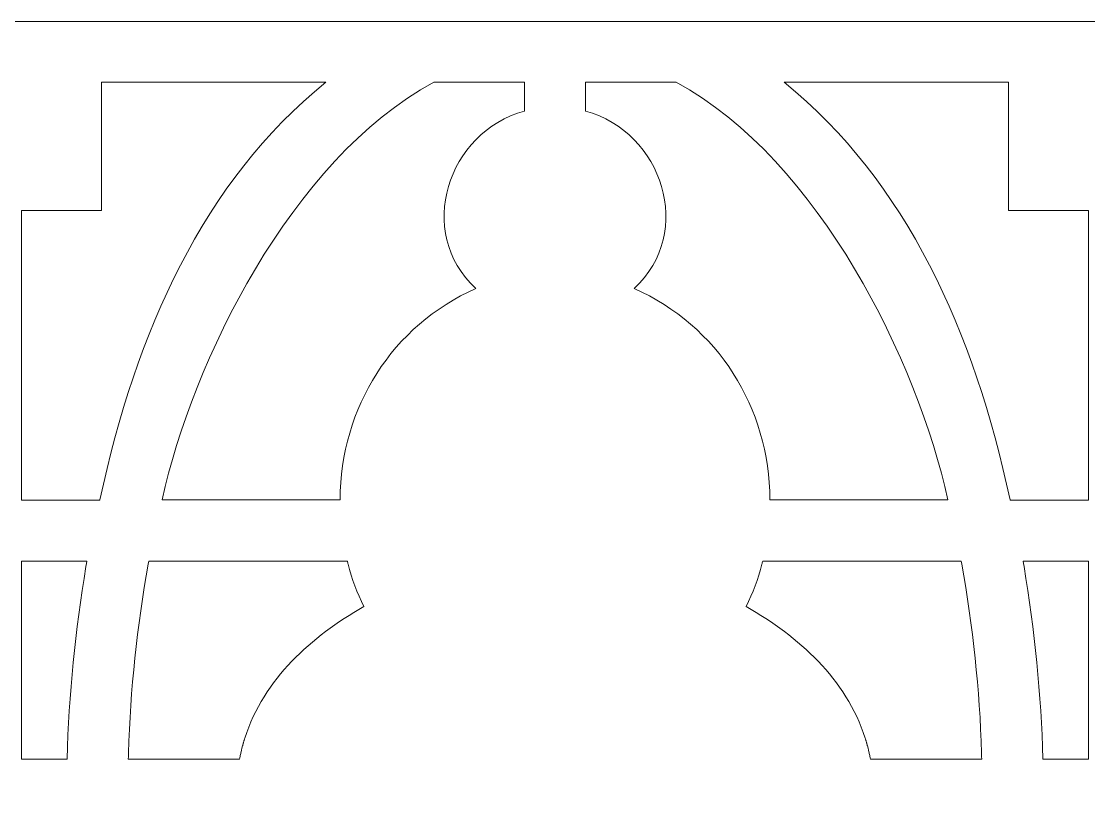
# Model space of a CAD drawing. Header units: centimetres. Extents: x -10 to 9.9, y -5 to 13.4.
# Drawn here: x 1.91 to 4.963, y 11.202 to 13.442 of the extents above; entities that cross this region are included whole.
import ezdxf

# ---------------------------------------------------------------- set-up
doc = ezdxf.new("R2010")
doc.units = ezdxf.units.CM
doc.header["$MEASUREMENT"] = 0
doc.layers.add('layer 1', color=7, linetype='Continuous')

msp = doc.modelspace()

# ---------------------------------------------------------------- linework, layer by layer
at = {"layer": 'layer 1', "color": 242, "lineweight": 9}
for points, knots in [([(0.17453, 13.44236), (0.17453, 13.44236), (0.34885, 13.44236), (0.34885, 13.44236), (0.34885, 13.44236), (0.34885, 13.44236), (9.75098, 13.44236), (9.75098, 13.44236), (9.75098, 13.44236), (9.75098, 13.44236), (9.9253, 13.44236), (9.9253, 13.44236), (9.9253, 13.44236), (9.9253, 13.44236), (9.9253, 13.26803), (9.9253, 13.26803), (9.9253, 13.26803), (9.9253, 13.26803), (9.9253, -4.82596), (9.9253, -4.82596), (9.9253, -4.82596), (9.9253, -4.82596), (9.9253, -5.00029), (9.9253, -5.00029), (9.9253, -5.00029), (9.9253, -5.00029), (9.75098, -5.00029), (9.75098, -5.00029), (9.75098, -5.00029), (9.75098, -5.00029), (0.34885, -5.00029), (0.34885, -5.00029), (0.34885, -5.00029), (0.34885, -5.00029), (0.17453, -5.00029), (0.17453, -5.00029), (0.17453, -5.00029), (0.17453, -5.00029), (0.17453, -4.82596), (0.17453, -4.82596), (0.17453, -4.82596), (0.17453, -4.82596), (0.17453, 13.26803), (0.17453, 13.26803), (0.17453, 13.26803), (0.17453, 13.26803), (0.17453, 13.44236), (0.17453, 13.44236)], [0, 0, 0, 0, 0.0769231, 0.0769231, 0.0769231, 0.0769231, 0.1538462, 0.1538462, 0.1538462, 0.1538462, 0.2307692, 0.2307692, 0.2307692, 0.2307692, 0.3076923, 0.3076923, 0.3076923, 0.3076923, 0.3846154, 0.3846154, 0.3846154, 0.3846154, 0.4615385, 0.4615385, 0.4615385, 0.4615385, 0.5384615, 0.5384615, 0.5384615, 0.5384615, 0.6153846, 0.6153846, 0.6153846, 0.6153846, 0.6923077, 0.6923077, 0.6923077, 0.6923077, 0.7692308, 0.7692308, 0.7692308, 0.7692308, 0.8461538, 0.8461538, 0.8461538, 0.8461538, 1, 1, 1, 1]), ([(2.78059, 13.26803), (2.78059, 13.26803), (2.13946, 13.26803), (2.13946, 13.26803), (2.13946, 13.26803), (2.13946, 13.26803), (2.13946, 12.90118), (2.13946, 12.90118), (2.13946, 12.90118), (2.13946, 12.90118), (2.1302, 12.90118), (2.1302, 12.90118), (2.1302, 12.90118), (2.1302, 12.90118), (1.91023, 12.90118), (1.91023, 12.90118), (1.91023, 12.90118), (1.91023, 12.90118), (1.91023, 12.07241), (1.91023, 12.07241), (1.91023, 12.07241), (1.91023, 12.07241), (2.13445, 12.07241), (2.13445, 12.07241), (2.13445, 12.07241), (2.13445, 12.07241), (2.13447, 12.07241), (2.13447, 12.07241), (2.13447, 12.07241), (2.13447, 12.07241), (2.1346, 12.07293), (2.1346, 12.07293), (2.1346, 12.07293), (2.1346, 12.07293), (2.13463, 12.07293), (2.13463, 12.07293), (2.13463, 12.07293), (2.13463, 12.07293), (2.13471, 12.07345), (2.13471, 12.07345), (2.13471, 12.07345), (2.13471, 12.07345), (2.13472, 12.07345), (2.13472, 12.07345), (2.13472, 12.07345), (2.13472, 12.07345), (2.13487, 12.07398), (2.13487, 12.07398), (2.13487, 12.07398), (2.23784, 12.55309), (2.43034, 12.9848), (2.78059, 13.26803)], [0, 0, 0, 0, 0.0714286, 0.0714286, 0.0714286, 0.0714286, 0.1428571, 0.1428571, 0.1428571, 0.1428571, 0.2142857, 0.2142857, 0.2142857, 0.2142857, 0.2857143, 0.2857143, 0.2857143, 0.2857143, 0.3571429, 0.3571429, 0.3571429, 0.3571429, 0.4285714, 0.4285714, 0.4285714, 0.4285714, 0.5, 0.5, 0.5, 0.5, 0.5714286, 0.5714286, 0.5714286, 0.5714286, 0.6428571, 0.6428571, 0.6428571, 0.6428571, 0.7142857, 0.7142857, 0.7142857, 0.7142857, 0.7857143, 0.7857143, 0.7857143, 0.7857143, 0.8571429, 0.8571429, 0.8571429, 0.8571429, 1, 1, 1, 1]), ([(3.34897, 13.26803), (3.34897, 13.26803), (3.08961, 13.26803), (3.08961, 13.26803), (3.08961, 13.26803), (2.67879, 13.04476), (2.39956, 12.46698), (2.31273, 12.07398), (2.31273, 12.07398), (2.31273, 12.07398), (2.82167, 12.07398), (2.82167, 12.07398), (2.82167, 12.07398), (2.82343, 12.33791), (2.9702, 12.57189), (3.21016, 12.67841), (3.21016, 12.67841), (3.21016, 12.67841), (3.21022, 12.67842), (3.21022, 12.67842), (3.21022, 12.67842), (3.03495, 12.83897), (3.12979, 13.12538), (3.34897, 13.18575), (3.34897, 13.18575), (3.34897, 13.18575), (3.34897, 13.26803), (3.34897, 13.26803)], [0, 0, 0, 0, 0.125, 0.125, 0.125, 0.125, 0.25, 0.25, 0.25, 0.25, 0.375, 0.375, 0.375, 0.375, 0.5, 0.5, 0.5, 0.5, 0.625, 0.625, 0.625, 0.625, 0.75, 0.75, 0.75, 0.75, 1, 1, 1, 1]), ([(3.78309, 13.26803), (3.78309, 13.26803), (3.52379, 13.26803), (3.52379, 13.26803), (3.52379, 13.26803), (3.52379, 13.26803), (3.52379, 13.18575), (3.52379, 13.18575), (3.52379, 13.18575), (3.74296, 13.12538), (3.83782, 12.83897), (3.66255, 12.67842), (3.66255, 12.67842), (3.66255, 12.67842), (3.66258, 12.67841), (3.66258, 12.67841), (3.66258, 12.67841), (3.90257, 12.57189), (4.04934, 12.33791), (4.05108, 12.07398), (4.05108, 12.07398), (4.05108, 12.07398), (4.56003, 12.07398), (4.56003, 12.07398), (4.56003, 12.07398), (4.4732, 12.46698), (4.19391, 13.04476), (3.78309, 13.26803)], [0, 0, 0, 0, 0.125, 0.125, 0.125, 0.125, 0.25, 0.25, 0.25, 0.25, 0.375, 0.375, 0.375, 0.375, 0.5, 0.5, 0.5, 0.5, 0.625, 0.625, 0.625, 0.625, 0.75, 0.75, 0.75, 0.75, 1, 1, 1, 1]), ([(4.73331, 13.26803), (4.73331, 13.26803), (4.09206, 13.26803), (4.09206, 13.26803), (4.09206, 13.26803), (4.44232, 12.9848), (4.63493, 12.55309), (4.73789, 12.07398), (4.73789, 12.07398), (4.73789, 12.07398), (4.73804, 12.07345), (4.73804, 12.07345), (4.73804, 12.07345), (4.73804, 12.07345), (4.73805, 12.07345), (4.73805, 12.07345), (4.73805, 12.07345), (4.73805, 12.07345), (4.73814, 12.07293), (4.73814, 12.07293), (4.73814, 12.07293), (4.73814, 12.07293), (4.73816, 12.07293), (4.73816, 12.07293), (4.73816, 12.07293), (4.73816, 12.07293), (4.7383, 12.07241), (4.7383, 12.07241), (4.7383, 12.07241), (4.7383, 12.07241), (4.73832, 12.07241), (4.73832, 12.07241), (4.73832, 12.07241), (4.73832, 12.07241), (4.96253, 12.07241), (4.96253, 12.07241), (4.96253, 12.07241), (4.96253, 12.07241), (4.96253, 12.90118), (4.96253, 12.90118), (4.96253, 12.90118), (4.96253, 12.90118), (4.74257, 12.90118), (4.74257, 12.90118), (4.74257, 12.90118), (4.74257, 12.90118), (4.73331, 12.90118), (4.73331, 12.90118), (4.73331, 12.90118), (4.73331, 12.90118), (4.73331, 13.26803), (4.73331, 13.26803)], [0, 0, 0, 0, 0.0714286, 0.0714286, 0.0714286, 0.0714286, 0.1428571, 0.1428571, 0.1428571, 0.1428571, 0.2142857, 0.2142857, 0.2142857, 0.2142857, 0.2857143, 0.2857143, 0.2857143, 0.2857143, 0.3571429, 0.3571429, 0.3571429, 0.3571429, 0.4285714, 0.4285714, 0.4285714, 0.4285714, 0.5, 0.5, 0.5, 0.5, 0.5714286, 0.5714286, 0.5714286, 0.5714286, 0.6428571, 0.6428571, 0.6428571, 0.6428571, 0.7142857, 0.7142857, 0.7142857, 0.7142857, 0.7857143, 0.7857143, 0.7857143, 0.7857143, 0.8571429, 0.8571429, 0.8571429, 0.8571429, 1, 1, 1, 1]), ([(1.91023, 11.33227), (1.91023, 11.33227), (1.91023, 11.3479), (1.91023, 11.3479), (1.91023, 11.3479), (1.91023, 11.3479), (1.91023, 11.3738), (1.91023, 11.3738), (1.91023, 11.3738), (1.91023, 11.3738), (1.91023, 11.39968), (1.91023, 11.39968), (1.91023, 11.39968), (1.91023, 11.39968), (1.91023, 11.42558), (1.91023, 11.42558), (1.91023, 11.42558), (1.91023, 11.42558), (1.91023, 11.45146), (1.91023, 11.45146), (1.91023, 11.45146), (1.91023, 11.45146), (1.91023, 11.47736), (1.91023, 11.47736), (1.91023, 11.47736), (1.91023, 11.47736), (1.91023, 11.50323), (1.91023, 11.50323), (1.91023, 11.50323), (1.91023, 11.50323), (1.91023, 11.52912), (1.91023, 11.52912), (1.91023, 11.52912), (1.91023, 11.52912), (1.91023, 11.55501), (1.91023, 11.55501), (1.91023, 11.55501), (1.91023, 11.55501), (1.91023, 11.5809), (1.91023, 11.5809), (1.91023, 11.5809), (1.91023, 11.5809), (1.91023, 11.60679), (1.91023, 11.60679), (1.91023, 11.60679), (1.91023, 11.60679), (1.91023, 11.63267), (1.91023, 11.63267), (1.91023, 11.63267), (1.91023, 11.63267), (1.91023, 11.65856), (1.91023, 11.65856), (1.91023, 11.65856), (1.91023, 11.65856), (1.91023, 11.68445), (1.91023, 11.68445), (1.91023, 11.68445), (1.91023, 11.68445), (1.91023, 11.71032), (1.91023, 11.71032), (1.91023, 11.71032), (1.91023, 11.71032), (1.91023, 11.73623), (1.91023, 11.73623), (1.91023, 11.73623), (1.91023, 11.73623), (1.91023, 11.7621), (1.91023, 11.7621), (1.91023, 11.7621), (1.91023, 11.7621), (1.91023, 11.788), (1.91023, 11.788), (1.91023, 11.788), (1.91023, 11.788), (1.91023, 11.81388), (1.91023, 11.81388), (1.91023, 11.81388), (1.91023, 11.81388), (1.91023, 11.83976), (1.91023, 11.83976), (1.91023, 11.83976), (1.91023, 11.83976), (1.91023, 11.86566), (1.91023, 11.86566), (1.91023, 11.86566), (1.91023, 11.86566), (1.91023, 11.89154), (1.91023, 11.89154), (1.91023, 11.89154), (1.91023, 11.89154), (1.91023, 11.89808), (1.91023, 11.89808), (1.91023, 11.89808), (1.91023, 11.89808), (2.09771, 11.89808), (2.09771, 11.89808), (2.09771, 11.89808), (2.09771, 11.89808), (2.09654, 11.89118), (2.09654, 11.89118), (2.09654, 11.89118), (2.09654, 11.89118), (2.09653, 11.89118), (2.09653, 11.89118), (2.09653, 11.89118), (2.09653, 11.89118), (2.09651, 11.89118), (2.09651, 11.89118), (2.09651, 11.89118), (2.09651, 11.89118), (2.09649, 11.89118), (2.09649, 11.89118), (2.09649, 11.89118), (2.09649, 11.89118), (2.09504, 11.88268), (2.09504, 11.88268), (2.09504, 11.88268), (2.09504, 11.88268), (2.09502, 11.88268), (2.09502, 11.88268), (2.09502, 11.88268), (2.09502, 11.88268), (2.095, 11.88268), (2.095, 11.88268), (2.095, 11.88268), (2.095, 11.88268), (2.09498, 11.88268), (2.09498, 11.88268), (2.09498, 11.88268), (2.06481, 11.70083), (2.04571, 11.51644), (2.04118, 11.33227), (2.04118, 11.33227), (2.04118, 11.33227), (2.04114, 11.33227), (2.04114, 11.33227), (2.04114, 11.33227), (2.04114, 11.33227), (1.91023, 11.33227), (1.91023, 11.33227)], [0, 0, 0, 0, 0.0277778, 0.0277778, 0.0277778, 0.0277778, 0.0555556, 0.0555556, 0.0555556, 0.0555556, 0.0833333, 0.0833333, 0.0833333, 0.0833333, 0.1111111, 0.1111111, 0.1111111, 0.1111111, 0.1388889, 0.1388889, 0.1388889, 0.1388889, 0.1666667, 0.1666667, 0.1666667, 0.1666667, 0.1944444, 0.1944444, 0.1944444, 0.1944444, 0.2222222, 0.2222222, 0.2222222, 0.2222222, 0.25, 0.25, 0.25, 0.25, 0.2777778, 0.2777778, 0.2777778, 0.2777778, 0.3055556, 0.3055556, 0.3055556, 0.3055556, 0.3333333, 0.3333333, 0.3333333, 0.3333333, 0.3611111, 0.3611111, 0.3611111, 0.3611111, 0.3888889, 0.3888889, 0.3888889, 0.3888889, 0.4166667, 0.4166667, 0.4166667, 0.4166667, 0.4444444, 0.4444444, 0.4444444, 0.4444444, 0.4722222, 0.4722222, 0.4722222, 0.4722222, 0.5, 0.5, 0.5, 0.5, 0.5277778, 0.5277778, 0.5277778, 0.5277778, 0.5555556, 0.5555556, 0.5555556, 0.5555556, 0.5833333, 0.5833333, 0.5833333, 0.5833333, 0.6111111, 0.6111111, 0.6111111, 0.6111111, 0.6388889, 0.6388889, 0.6388889, 0.6388889, 0.6666667, 0.6666667, 0.6666667, 0.6666667, 0.6944444, 0.6944444, 0.6944444, 0.6944444, 0.7222222, 0.7222222, 0.7222222, 0.7222222, 0.75, 0.75, 0.75, 0.75, 0.7777778, 0.7777778, 0.7777778, 0.7777778, 0.8055556, 0.8055556, 0.8055556, 0.8055556, 0.8333333, 0.8333333, 0.8333333, 0.8333333, 0.8611111, 0.8611111, 0.8611111, 0.8611111, 0.8888889, 0.8888889, 0.8888889, 0.8888889, 0.9166667, 0.9166667, 0.9166667, 0.9166667, 0.9444444, 0.9444444, 0.9444444, 0.9444444, 1, 1, 1, 1]), ([(2.88938, 11.76832), (2.73873, 11.68189), (2.60456, 11.5627), (2.54935, 11.39191), (2.54935, 11.39191), (2.54935, 11.39191), (2.54933, 11.39191), (2.54933, 11.39191), (2.54933, 11.39191), (2.54933, 11.39191), (2.5487, 11.38997), (2.5487, 11.38997), (2.5487, 11.38997), (2.5487, 11.38997), (2.54869, 11.38997), (2.54869, 11.38997), (2.54869, 11.38997), (2.54869, 11.38997), (2.54721, 11.38511), (2.54721, 11.38511), (2.54721, 11.38511), (2.54721, 11.38511), (2.5472, 11.38511), (2.5472, 11.38511), (2.5472, 11.38511), (2.5472, 11.38511), (2.54694, 11.38419), (2.54694, 11.38419), (2.54694, 11.38419), (2.54694, 11.38419), (2.54693, 11.38419), (2.54693, 11.38419), (2.54693, 11.38419), (2.54693, 11.38419), (2.54691, 11.38409), (2.54691, 11.38409), (2.54691, 11.38409), (2.54691, 11.38409), (2.54689, 11.38409), (2.54689, 11.38409), (2.54689, 11.38409), (2.54689, 11.38409), (2.54521, 11.3783), (2.54521, 11.3783), (2.54521, 11.3783), (2.54521, 11.3783), (2.54519, 11.3783), (2.54519, 11.3783), (2.54519, 11.3783), (2.54519, 11.3783), (2.54496, 11.37745), (2.54496, 11.37745), (2.54496, 11.37745), (2.54496, 11.37745), (2.54495, 11.37745), (2.54495, 11.37745), (2.54495, 11.37745), (2.54495, 11.37745), (2.54316, 11.37103), (2.54316, 11.37103), (2.54316, 11.37103), (2.54316, 11.37103), (2.54315, 11.37103), (2.54315, 11.37103), (2.54315, 11.37103), (2.54315, 11.37103), (2.54298, 11.37027), (2.54298, 11.37027), (2.54298, 11.37027), (2.54298, 11.37027), (2.54296, 11.37027), (2.54296, 11.37027), (2.54296, 11.37027), (2.54296, 11.37027), (2.54106, 11.36299), (2.54106, 11.36299), (2.54106, 11.36299), (2.54106, 11.36299), (2.54104, 11.36299), (2.54104, 11.36299), (2.54104, 11.36299), (2.54104, 11.36299), (2.54103, 11.36284), (2.54103, 11.36284), (2.54103, 11.36284), (2.54103, 11.36284), (2.54101, 11.36284), (2.54101, 11.36284), (2.54101, 11.36284), (2.54101, 11.36284), (2.53984, 11.35809), (2.53984, 11.35809), (2.53984, 11.35809), (2.53984, 11.35809), (2.53983, 11.35809), (2.53983, 11.35809), (2.53983, 11.35809), (2.53983, 11.35809), (2.53964, 11.35718), (2.53964, 11.35718), (2.53964, 11.35718), (2.53964, 11.35718), (2.53962, 11.35718), (2.53962, 11.35718), (2.53962, 11.35718), (2.53962, 11.35718), (2.53771, 11.34892), (2.53771, 11.34892), (2.53771, 11.34892), (2.53771, 11.34892), (2.53769, 11.34892), (2.53769, 11.34892), (2.53769, 11.34892), (2.53769, 11.34892), (2.53751, 11.34803), (2.53751, 11.34803), (2.53751, 11.34803), (2.53751, 11.34803), (2.53749, 11.34803), (2.53749, 11.34803), (2.53749, 11.34803), (2.53749, 11.34803), (2.53636, 11.34256), (2.53636, 11.34256), (2.53636, 11.34256), (2.53636, 11.34256), (2.53634, 11.34256), (2.53634, 11.34256), (2.53634, 11.34256), (2.53634, 11.34256), (2.53618, 11.34169), (2.53618, 11.34169), (2.53618, 11.34169), (2.53618, 11.34169), (2.53616, 11.34169), (2.53616, 11.34169), (2.53616, 11.34169), (2.53616, 11.34169), (2.53595, 11.34062), (2.53595, 11.34062), (2.53595, 11.34062), (2.53595, 11.34062), (2.53593, 11.34062), (2.53593, 11.34062), (2.53593, 11.34062), (2.53593, 11.34062), (2.53489, 11.33526), (2.53489, 11.33526), (2.53489, 11.33526), (2.53489, 11.33526), (2.53488, 11.33526), (2.53488, 11.33526), (2.53488, 11.33526), (2.53488, 11.33526), (2.5343, 11.33227), (2.5343, 11.33227), (2.5343, 11.33227), (2.5343, 11.33227), (2.53428, 11.33227), (2.53428, 11.33227), (2.53428, 11.33227), (2.53428, 11.33227), (2.53426, 11.33227), (2.53426, 11.33227), (2.53426, 11.33227), (2.53426, 11.33227), (2.21603, 11.33227), (2.21603, 11.33227), (2.21603, 11.33227), (2.21603, 11.33227), (2.21622, 11.33988), (2.21622, 11.33988), (2.21622, 11.33988), (2.21622, 11.33988), (2.21624, 11.33988), (2.21624, 11.33988), (2.21624, 11.33988), (2.21624, 11.33988), (2.21626, 11.33988), (2.21626, 11.33988), (2.21626, 11.33988), (2.21626, 11.33988), (2.21626, 11.3399), (2.21626, 11.3399), (2.21626, 11.3399), (2.21626, 11.3399), (2.21646, 11.34912), (2.21646, 11.34912), (2.21646, 11.34912), (2.21646, 11.34912), (2.21648, 11.34912), (2.21648, 11.34912), (2.21648, 11.34912), (2.21648, 11.34912), (2.2165, 11.34912), (2.2165, 11.34912), (2.2165, 11.34912), (2.2165, 11.34912), (2.2165, 11.34915), (2.2165, 11.34915), (2.2165, 11.34915), (2.22166, 11.5307), (2.24142, 11.71188), (2.27299, 11.88961), (2.27299, 11.88961), (2.27299, 11.88961), (2.273, 11.88961), (2.273, 11.88961), (2.273, 11.88961), (2.273, 11.88961), (2.27301, 11.88961), (2.27301, 11.88961), (2.27301, 11.88961), (2.27301, 11.88961), (2.27303, 11.88961), (2.27303, 11.88961), (2.27303, 11.88961), (2.27303, 11.88961), (2.27452, 11.89808), (2.27452, 11.89808), (2.27452, 11.89808), (2.27452, 11.89808), (2.27454, 11.89808), (2.27454, 11.89808), (2.27454, 11.89808), (2.27454, 11.89808), (2.27455, 11.89808), (2.27455, 11.89808), (2.27455, 11.89808), (2.27455, 11.89808), (2.27457, 11.89808), (2.27457, 11.89808), (2.27457, 11.89808), (2.27457, 11.89808), (2.84245, 11.89808), (2.84245, 11.89808), (2.84245, 11.89808), (2.84245, 11.89808), (2.84247, 11.89808), (2.84247, 11.89808), (2.84247, 11.89808), (2.84247, 11.89808), (2.84304, 11.89594), (2.84304, 11.89594), (2.84304, 11.89594), (2.84304, 11.89594), (2.84305, 11.89594), (2.84305, 11.89594), (2.84305, 11.89594), (2.84305, 11.89594), (2.84355, 11.8938), (2.84355, 11.8938), (2.84355, 11.8938), (2.84355, 11.8938), (2.84356, 11.8938), (2.84356, 11.8938), (2.84356, 11.8938), (2.84356, 11.8938), (2.84413, 11.89167), (2.84413, 11.89167), (2.84413, 11.89167), (2.84413, 11.89167), (2.84415, 11.89167), (2.84415, 11.89167), (2.84415, 11.89167), (2.84415, 11.89167), (2.84465, 11.88958), (2.84465, 11.88958), (2.84465, 11.88958), (2.84465, 11.88958), (2.84467, 11.88958), (2.84467, 11.88958), (2.84467, 11.88958), (2.85548, 11.84802), (2.87072, 11.80713), (2.88938, 11.76832)], [0, 0, 0, 0, 0.0142857, 0.0142857, 0.0142857, 0.0142857, 0.0285714, 0.0285714, 0.0285714, 0.0285714, 0.0428571, 0.0428571, 0.0428571, 0.0428571, 0.0571429, 0.0571429, 0.0571429, 0.0571429, 0.0714286, 0.0714286, 0.0714286, 0.0714286, 0.0857143, 0.0857143, 0.0857143, 0.0857143, 0.1, 0.1, 0.1, 0.1, 0.1142857, 0.1142857, 0.1142857, 0.1142857, 0.1285714, 0.1285714, 0.1285714, 0.1285714, 0.1428571, 0.1428571, 0.1428571, 0.1428571, 0.1571429, 0.1571429, 0.1571429, 0.1571429, 0.1714286, 0.1714286, 0.1714286, 0.1714286, 0.1857143, 0.1857143, 0.1857143, 0.1857143, 0.2, 0.2, 0.2, 0.2, 0.2142857, 0.2142857, 0.2142857, 0.2142857, 0.2285714, 0.2285714, 0.2285714, 0.2285714, 0.2428571, 0.2428571, 0.2428571, 0.2428571, 0.2571429, 0.2571429, 0.2571429, 0.2571429, 0.2714286, 0.2714286, 0.2714286, 0.2714286, 0.2857143, 0.2857143, 0.2857143, 0.2857143, 0.3, 0.3, 0.3, 0.3, 0.3142857, 0.3142857, 0.3142857, 0.3142857, 0.3285714, 0.3285714, 0.3285714, 0.3285714, 0.3428571, 0.3428571, 0.3428571, 0.3428571, 0.3571429, 0.3571429, 0.3571429, 0.3571429, 0.3714286, 0.3714286, 0.3714286, 0.3714286, 0.3857143, 0.3857143, 0.3857143, 0.3857143, 0.4, 0.4, 0.4, 0.4, 0.4142857, 0.4142857, 0.4142857, 0.4142857, 0.4285714, 0.4285714, 0.4285714, 0.4285714, 0.4428571, 0.4428571, 0.4428571, 0.4428571, 0.4571429, 0.4571429, 0.4571429, 0.4571429, 0.4714286, 0.4714286, 0.4714286, 0.4714286, 0.4857143, 0.4857143, 0.4857143, 0.4857143, 0.5, 0.5, 0.5, 0.5, 0.5142857, 0.5142857, 0.5142857, 0.5142857, 0.5285714, 0.5285714, 0.5285714, 0.5285714, 0.5428571, 0.5428571, 0.5428571, 0.5428571, 0.5571429, 0.5571429, 0.5571429, 0.5571429, 0.5714286, 0.5714286, 0.5714286, 0.5714286, 0.5857143, 0.5857143, 0.5857143, 0.5857143, 0.6, 0.6, 0.6, 0.6, 0.6142857, 0.6142857, 0.6142857, 0.6142857, 0.6285714, 0.6285714, 0.6285714, 0.6285714, 0.6428571, 0.6428571, 0.6428571, 0.6428571, 0.6571429, 0.6571429, 0.6571429, 0.6571429, 0.6714286, 0.6714286, 0.6714286, 0.6714286, 0.6857143, 0.6857143, 0.6857143, 0.6857143, 0.7, 0.7, 0.7, 0.7, 0.7142857, 0.7142857, 0.7142857, 0.7142857, 0.7285714, 0.7285714, 0.7285714, 0.7285714, 0.7428571, 0.7428571, 0.7428571, 0.7428571, 0.7571429, 0.7571429, 0.7571429, 0.7571429, 0.7714286, 0.7714286, 0.7714286, 0.7714286, 0.7857143, 0.7857143, 0.7857143, 0.7857143, 0.8, 0.8, 0.8, 0.8, 0.8142857, 0.8142857, 0.8142857, 0.8142857, 0.8285714, 0.8285714, 0.8285714, 0.8285714, 0.8428571, 0.8428571, 0.8428571, 0.8428571, 0.8571429, 0.8571429, 0.8571429, 0.8571429, 0.8714286, 0.8714286, 0.8714286, 0.8714286, 0.8857143, 0.8857143, 0.8857143, 0.8857143, 0.9, 0.9, 0.9, 0.9, 0.9142857, 0.9142857, 0.9142857, 0.9142857, 0.9285714, 0.9285714, 0.9285714, 0.9285714, 0.9428571, 0.9428571, 0.9428571, 0.9428571, 0.9571429, 0.9571429, 0.9571429, 0.9571429, 0.9714286, 0.9714286, 0.9714286, 0.9714286, 1, 1, 1, 1]), ([(3.98339, 11.76832), (4.13403, 11.68189), (4.2682, 11.5627), (4.32342, 11.39191), (4.32342, 11.39191), (4.32342, 11.39191), (4.32344, 11.39191), (4.32344, 11.39191), (4.32344, 11.39191), (4.32344, 11.39191), (4.32407, 11.38997), (4.32407, 11.38997), (4.32407, 11.38997), (4.32407, 11.38997), (4.32408, 11.38997), (4.32408, 11.38997), (4.32408, 11.38997), (4.32408, 11.38997), (4.32554, 11.38511), (4.32554, 11.38511), (4.32554, 11.38511), (4.32554, 11.38511), (4.32556, 11.38511), (4.32556, 11.38511), (4.32556, 11.38511), (4.32556, 11.38511), (4.32583, 11.38419), (4.32583, 11.38419), (4.32583, 11.38419), (4.32583, 11.38419), (4.32584, 11.38419), (4.32584, 11.38419), (4.32584, 11.38419), (4.32584, 11.38419), (4.32586, 11.38409), (4.32586, 11.38409), (4.32586, 11.38409), (4.32586, 11.38409), (4.32588, 11.38409), (4.32588, 11.38409), (4.32588, 11.38409), (4.32588, 11.38409), (4.32755, 11.3783), (4.32755, 11.3783), (4.32755, 11.3783), (4.32755, 11.3783), (4.32756, 11.3783), (4.32756, 11.3783), (4.32756, 11.3783), (4.32756, 11.3783), (4.32778, 11.37745), (4.32778, 11.37745), (4.32778, 11.37745), (4.32778, 11.37745), (4.3278, 11.37745), (4.3278, 11.37745), (4.3278, 11.37745), (4.3278, 11.37745), (4.32958, 11.37103), (4.32958, 11.37103), (4.32958, 11.37103), (4.32958, 11.37103), (4.3296, 11.37103), (4.3296, 11.37103), (4.3296, 11.37103), (4.3296, 11.37103), (4.32977, 11.37027), (4.32977, 11.37027), (4.32977, 11.37027), (4.32977, 11.37027), (4.32979, 11.37027), (4.32979, 11.37027), (4.32979, 11.37027), (4.32979, 11.37027), (4.33171, 11.36299), (4.33171, 11.36299), (4.33171, 11.36299), (4.33171, 11.36299), (4.33172, 11.36299), (4.33172, 11.36299), (4.33172, 11.36299), (4.33172, 11.36299), (4.33173, 11.36284), (4.33173, 11.36284), (4.33173, 11.36284), (4.33173, 11.36284), (4.33175, 11.36284), (4.33175, 11.36284), (4.33175, 11.36284), (4.33175, 11.36284), (4.33291, 11.35809), (4.33291, 11.35809), (4.33291, 11.35809), (4.33291, 11.35809), (4.33293, 11.35809), (4.33293, 11.35809), (4.33293, 11.35809), (4.33293, 11.35809), (4.33313, 11.35718), (4.33313, 11.35718), (4.33313, 11.35718), (4.33313, 11.35718), (4.33315, 11.35718), (4.33315, 11.35718), (4.33315, 11.35718), (4.33315, 11.35718), (4.33503, 11.34892), (4.33503, 11.34892), (4.33503, 11.34892), (4.33503, 11.34892), (4.33505, 11.34892), (4.33505, 11.34892), (4.33505, 11.34892), (4.33505, 11.34892), (4.33525, 11.34803), (4.33525, 11.34803), (4.33525, 11.34803), (4.33525, 11.34803), (4.33526, 11.34803), (4.33526, 11.34803), (4.33526, 11.34803), (4.33526, 11.34803), (4.33639, 11.34256), (4.33639, 11.34256), (4.33639, 11.34256), (4.33639, 11.34256), (4.33641, 11.34256), (4.33641, 11.34256), (4.33641, 11.34256), (4.33641, 11.34256), (4.33657, 11.34169), (4.33657, 11.34169), (4.33657, 11.34169), (4.33657, 11.34169), (4.33659, 11.34169), (4.33659, 11.34169), (4.33659, 11.34169), (4.33659, 11.34169), (4.3368, 11.34062), (4.3368, 11.34062), (4.3368, 11.34062), (4.3368, 11.34062), (4.33682, 11.34062), (4.33682, 11.34062), (4.33682, 11.34062), (4.33682, 11.34062), (4.33787, 11.33526), (4.33787, 11.33526), (4.33787, 11.33526), (4.33787, 11.33526), (4.33788, 11.33526), (4.33788, 11.33526), (4.33788, 11.33526), (4.33788, 11.33526), (4.33847, 11.33227), (4.33847, 11.33227), (4.33847, 11.33227), (4.33847, 11.33227), (4.33849, 11.33227), (4.33849, 11.33227), (4.33849, 11.33227), (4.33849, 11.33227), (4.3385, 11.33227), (4.3385, 11.33227), (4.3385, 11.33227), (4.3385, 11.33227), (4.65672, 11.33227), (4.65672, 11.33227), (4.65672, 11.33227), (4.65672, 11.33227), (4.65653, 11.33988), (4.65653, 11.33988), (4.65653, 11.33988), (4.65653, 11.33988), (4.65651, 11.33988), (4.65651, 11.33988), (4.65651, 11.33988), (4.65651, 11.33988), (4.65649, 11.33988), (4.65649, 11.33988), (4.65649, 11.33988), (4.65649, 11.33988), (4.65649, 11.3399), (4.65649, 11.3399), (4.65649, 11.3399), (4.65649, 11.3399), (4.65628, 11.34912), (4.65628, 11.34912), (4.65628, 11.34912), (4.65628, 11.34912), (4.65627, 11.34912), (4.65627, 11.34912), (4.65627, 11.34912), (4.65627, 11.34912), (4.65626, 11.34912), (4.65626, 11.34912), (4.65626, 11.34912), (4.65626, 11.34912), (4.65626, 11.34915), (4.65626, 11.34915), (4.65626, 11.34915), (4.65109, 11.5307), (4.63134, 11.71188), (4.59978, 11.88961), (4.59978, 11.88961), (4.59978, 11.88961), (4.59975, 11.88961), (4.59975, 11.88961), (4.59975, 11.88961), (4.59975, 11.88961), (4.59973, 11.88961), (4.59973, 11.88961), (4.59973, 11.88961), (4.59973, 11.88961), (4.59971, 11.88961), (4.59971, 11.88961), (4.59971, 11.88961), (4.59971, 11.88961), (4.59824, 11.89808), (4.59824, 11.89808), (4.59824, 11.89808), (4.59824, 11.89808), (4.59822, 11.89808), (4.59822, 11.89808), (4.59822, 11.89808), (4.59822, 11.89808), (4.59822, 11.89808), (4.59822, 11.89808), (4.59822, 11.89808), (4.59822, 11.89808), (4.59818, 11.89808), (4.59818, 11.89808), (4.59818, 11.89808), (4.59818, 11.89808), (4.0303, 11.89808), (4.0303, 11.89808), (4.0303, 11.89808), (4.0303, 11.89808), (4.03029, 11.89808), (4.03029, 11.89808), (4.03029, 11.89808), (4.03029, 11.89808), (4.02973, 11.89594), (4.02973, 11.89594), (4.02973, 11.89594), (4.02973, 11.89594), (4.02971, 11.89594), (4.02971, 11.89594), (4.02971, 11.89594), (4.02971, 11.89594), (4.02921, 11.8938), (4.02921, 11.8938), (4.02921, 11.8938), (4.02921, 11.8938), (4.0292, 11.8938), (4.0292, 11.8938), (4.0292, 11.8938), (4.0292, 11.8938), (4.02863, 11.89167), (4.02863, 11.89167), (4.02863, 11.89167), (4.02863, 11.89167), (4.02862, 11.89167), (4.02862, 11.89167), (4.02862, 11.89167), (4.02862, 11.89167), (4.02812, 11.88958), (4.02812, 11.88958), (4.02812, 11.88958), (4.02812, 11.88958), (4.0281, 11.88958), (4.0281, 11.88958), (4.0281, 11.88958), (4.01728, 11.84802), (4.00202, 11.80713), (3.98339, 11.76832)], [0, 0, 0, 0, 0.0142857, 0.0142857, 0.0142857, 0.0142857, 0.0285714, 0.0285714, 0.0285714, 0.0285714, 0.0428571, 0.0428571, 0.0428571, 0.0428571, 0.0571429, 0.0571429, 0.0571429, 0.0571429, 0.0714286, 0.0714286, 0.0714286, 0.0714286, 0.0857143, 0.0857143, 0.0857143, 0.0857143, 0.1, 0.1, 0.1, 0.1, 0.1142857, 0.1142857, 0.1142857, 0.1142857, 0.1285714, 0.1285714, 0.1285714, 0.1285714, 0.1428571, 0.1428571, 0.1428571, 0.1428571, 0.1571429, 0.1571429, 0.1571429, 0.1571429, 0.1714286, 0.1714286, 0.1714286, 0.1714286, 0.1857143, 0.1857143, 0.1857143, 0.1857143, 0.2, 0.2, 0.2, 0.2, 0.2142857, 0.2142857, 0.2142857, 0.2142857, 0.2285714, 0.2285714, 0.2285714, 0.2285714, 0.2428571, 0.2428571, 0.2428571, 0.2428571, 0.2571429, 0.2571429, 0.2571429, 0.2571429, 0.2714286, 0.2714286, 0.2714286, 0.2714286, 0.2857143, 0.2857143, 0.2857143, 0.2857143, 0.3, 0.3, 0.3, 0.3, 0.3142857, 0.3142857, 0.3142857, 0.3142857, 0.3285714, 0.3285714, 0.3285714, 0.3285714, 0.3428571, 0.3428571, 0.3428571, 0.3428571, 0.3571429, 0.3571429, 0.3571429, 0.3571429, 0.3714286, 0.3714286, 0.3714286, 0.3714286, 0.3857143, 0.3857143, 0.3857143, 0.3857143, 0.4, 0.4, 0.4, 0.4, 0.4142857, 0.4142857, 0.4142857, 0.4142857, 0.4285714, 0.4285714, 0.4285714, 0.4285714, 0.4428571, 0.4428571, 0.4428571, 0.4428571, 0.4571429, 0.4571429, 0.4571429, 0.4571429, 0.4714286, 0.4714286, 0.4714286, 0.4714286, 0.4857143, 0.4857143, 0.4857143, 0.4857143, 0.5, 0.5, 0.5, 0.5, 0.5142857, 0.5142857, 0.5142857, 0.5142857, 0.5285714, 0.5285714, 0.5285714, 0.5285714, 0.5428571, 0.5428571, 0.5428571, 0.5428571, 0.5571429, 0.5571429, 0.5571429, 0.5571429, 0.5714286, 0.5714286, 0.5714286, 0.5714286, 0.5857143, 0.5857143, 0.5857143, 0.5857143, 0.6, 0.6, 0.6, 0.6, 0.6142857, 0.6142857, 0.6142857, 0.6142857, 0.6285714, 0.6285714, 0.6285714, 0.6285714, 0.6428571, 0.6428571, 0.6428571, 0.6428571, 0.6571429, 0.6571429, 0.6571429, 0.6571429, 0.6714286, 0.6714286, 0.6714286, 0.6714286, 0.6857143, 0.6857143, 0.6857143, 0.6857143, 0.7, 0.7, 0.7, 0.7, 0.7142857, 0.7142857, 0.7142857, 0.7142857, 0.7285714, 0.7285714, 0.7285714, 0.7285714, 0.7428571, 0.7428571, 0.7428571, 0.7428571, 0.7571429, 0.7571429, 0.7571429, 0.7571429, 0.7714286, 0.7714286, 0.7714286, 0.7714286, 0.7857143, 0.7857143, 0.7857143, 0.7857143, 0.8, 0.8, 0.8, 0.8, 0.8142857, 0.8142857, 0.8142857, 0.8142857, 0.8285714, 0.8285714, 0.8285714, 0.8285714, 0.8428571, 0.8428571, 0.8428571, 0.8428571, 0.8571429, 0.8571429, 0.8571429, 0.8571429, 0.8714286, 0.8714286, 0.8714286, 0.8714286, 0.8857143, 0.8857143, 0.8857143, 0.8857143, 0.9, 0.9, 0.9, 0.9, 0.9142857, 0.9142857, 0.9142857, 0.9142857, 0.9285714, 0.9285714, 0.9285714, 0.9285714, 0.9428571, 0.9428571, 0.9428571, 0.9428571, 0.9571429, 0.9571429, 0.9571429, 0.9571429, 0.9714286, 0.9714286, 0.9714286, 0.9714286, 1, 1, 1, 1]), ([(4.83159, 11.33227), (4.83159, 11.33227), (4.83161, 11.33227), (4.83161, 11.33227), (4.83161, 11.33227), (4.83161, 11.33227), (4.96253, 11.33227), (4.96253, 11.33227), (4.96253, 11.33227), (4.96253, 11.33227), (4.96253, 11.3479), (4.96253, 11.3479), (4.96253, 11.3479), (4.96253, 11.3479), (4.96253, 11.3738), (4.96253, 11.3738), (4.96253, 11.3738), (4.96253, 11.3738), (4.96253, 11.39968), (4.96253, 11.39968), (4.96253, 11.39968), (4.96253, 11.39968), (4.96253, 11.42558), (4.96253, 11.42558), (4.96253, 11.42558), (4.96253, 11.42558), (4.96253, 11.45146), (4.96253, 11.45146), (4.96253, 11.45146), (4.96253, 11.45146), (4.96253, 11.47736), (4.96253, 11.47736), (4.96253, 11.47736), (4.96253, 11.47736), (4.96253, 11.50323), (4.96253, 11.50323), (4.96253, 11.50323), (4.96253, 11.50323), (4.96253, 11.52912), (4.96253, 11.52912), (4.96253, 11.52912), (4.96253, 11.52912), (4.96253, 11.55501), (4.96253, 11.55501), (4.96253, 11.55501), (4.96253, 11.55501), (4.96253, 11.5809), (4.96253, 11.5809), (4.96253, 11.5809), (4.96253, 11.5809), (4.96253, 11.60679), (4.96253, 11.60679), (4.96253, 11.60679), (4.96253, 11.60679), (4.96253, 11.63267), (4.96253, 11.63267), (4.96253, 11.63267), (4.96253, 11.63267), (4.96253, 11.65856), (4.96253, 11.65856), (4.96253, 11.65856), (4.96253, 11.65856), (4.96253, 11.68445), (4.96253, 11.68445), (4.96253, 11.68445), (4.96253, 11.68445), (4.96253, 11.71032), (4.96253, 11.71032), (4.96253, 11.71032), (4.96253, 11.71032), (4.96253, 11.73623), (4.96253, 11.73623), (4.96253, 11.73623), (4.96253, 11.73623), (4.96253, 11.7621), (4.96253, 11.7621), (4.96253, 11.7621), (4.96253, 11.7621), (4.96253, 11.788), (4.96253, 11.788), (4.96253, 11.788), (4.96253, 11.788), (4.96253, 11.81388), (4.96253, 11.81388), (4.96253, 11.81388), (4.96253, 11.81388), (4.96253, 11.83976), (4.96253, 11.83976), (4.96253, 11.83976), (4.96253, 11.83976), (4.96253, 11.86566), (4.96253, 11.86566), (4.96253, 11.86566), (4.96253, 11.86566), (4.96253, 11.89154), (4.96253, 11.89154), (4.96253, 11.89154), (4.96253, 11.89154), (4.96253, 11.89808), (4.96253, 11.89808), (4.96253, 11.89808), (4.96253, 11.89808), (4.77504, 11.89808), (4.77504, 11.89808), (4.77504, 11.89808), (4.77504, 11.89808), (4.77621, 11.89118), (4.77621, 11.89118), (4.77621, 11.89118), (4.77621, 11.89118), (4.77621, 11.89118), (4.77621, 11.89118), (4.77621, 11.89118), (4.77621, 11.89118), (4.77623, 11.89118), (4.77623, 11.89118), (4.77623, 11.89118), (4.77623, 11.89118), (4.77627, 11.89118), (4.77627, 11.89118), (4.77627, 11.89118), (4.77627, 11.89118), (4.77772, 11.88268), (4.77772, 11.88268), (4.77772, 11.88268), (4.77772, 11.88268), (4.77774, 11.88268), (4.77774, 11.88268), (4.77774, 11.88268), (4.77774, 11.88268), (4.77776, 11.88268), (4.77776, 11.88268), (4.77776, 11.88268), (4.77776, 11.88268), (4.77777, 11.88268), (4.77777, 11.88268), (4.77777, 11.88268), (4.80796, 11.70083), (4.82706, 11.51644), (4.83159, 11.33227)], [0, 0, 0, 0, 0.0277778, 0.0277778, 0.0277778, 0.0277778, 0.0555556, 0.0555556, 0.0555556, 0.0555556, 0.0833333, 0.0833333, 0.0833333, 0.0833333, 0.1111111, 0.1111111, 0.1111111, 0.1111111, 0.1388889, 0.1388889, 0.1388889, 0.1388889, 0.1666667, 0.1666667, 0.1666667, 0.1666667, 0.1944444, 0.1944444, 0.1944444, 0.1944444, 0.2222222, 0.2222222, 0.2222222, 0.2222222, 0.25, 0.25, 0.25, 0.25, 0.2777778, 0.2777778, 0.2777778, 0.2777778, 0.3055556, 0.3055556, 0.3055556, 0.3055556, 0.3333333, 0.3333333, 0.3333333, 0.3333333, 0.3611111, 0.3611111, 0.3611111, 0.3611111, 0.3888889, 0.3888889, 0.3888889, 0.3888889, 0.4166667, 0.4166667, 0.4166667, 0.4166667, 0.4444444, 0.4444444, 0.4444444, 0.4444444, 0.4722222, 0.4722222, 0.4722222, 0.4722222, 0.5, 0.5, 0.5, 0.5, 0.5277778, 0.5277778, 0.5277778, 0.5277778, 0.5555556, 0.5555556, 0.5555556, 0.5555556, 0.5833333, 0.5833333, 0.5833333, 0.5833333, 0.6111111, 0.6111111, 0.6111111, 0.6111111, 0.6388889, 0.6388889, 0.6388889, 0.6388889, 0.6666667, 0.6666667, 0.6666667, 0.6666667, 0.6944444, 0.6944444, 0.6944444, 0.6944444, 0.7222222, 0.7222222, 0.7222222, 0.7222222, 0.75, 0.75, 0.75, 0.75, 0.7777778, 0.7777778, 0.7777778, 0.7777778, 0.8055556, 0.8055556, 0.8055556, 0.8055556, 0.8333333, 0.8333333, 0.8333333, 0.8333333, 0.8611111, 0.8611111, 0.8611111, 0.8611111, 0.8888889, 0.8888889, 0.8888889, 0.8888889, 0.9166667, 0.9166667, 0.9166667, 0.9166667, 0.9444444, 0.9444444, 0.9444444, 0.9444444, 1, 1, 1, 1])]:
    msp.add_open_spline(points, degree=3, knots=knots, dxfattribs=at)

doc.saveas('drawing.dxf')
